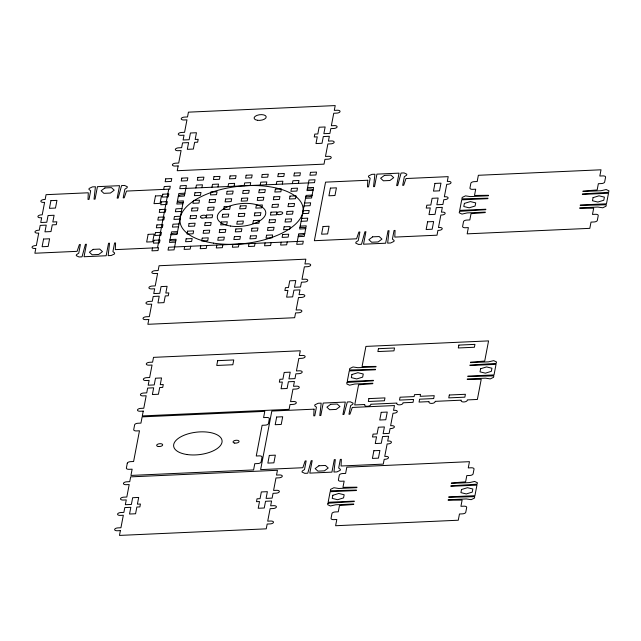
<?xml version="1.0" encoding="UTF-8"?>
<svg xmlns="http://www.w3.org/2000/svg" width="641" height="641" viewBox="0 0 641 641"><rect width="100%" height="100%" fill="white"/><g stroke="black" fill="none" stroke-linecap="round" stroke-linejoin="round"><path stroke-width="0.96" d="M152.502 247.955L151.949 250.839L157.982 250.567L158.535 247.69L115.3 249.629L115.58 242.955L114.571 242.995L112.92 251.641L114.659 252.987L114.475 253.948L111.181 255.519L108.169 255.655L109.547 243.219L108.545 243.268L106.158 255.751L84.035 256.737L86.423 244.261L85.421 244.301L82.032 256.833L79.011 256.961L76.271 255.663L76.455 254.701L78.739 253.171L80.389 244.533L79.388 244.574L77.096 251.336L34.878 253.235L35.8 248.436L34.79 248.476A3.045 1.418 -6.4 0 1 32.05 247.178A3.045 1.418 -6.4 0 1 35.343 245.599L36.345 245.551L38.732 233.076L37.731 233.124A3.045 1.418 -6.4 0 1 34.983 231.818A3.045 1.418 -6.4 0 1 38.276 230.239L39.285 230.199L40.199 225.392L46.232 225.127L44.95 231.842L50.984 231.577L52.266 224.855L56.288 224.67L56.833 221.794L52.818 221.978L54.1 215.256L48.067 215.528L46.785 222.243L40.752 222.515L41.665 217.716L40.663 217.764A3.045 1.418 -6.4 0 1 37.923 216.458A3.045 1.418 -6.4 0 1 41.216 214.879L42.218 214.839L44.606 202.356L43.596 202.404A3.045 1.418 -6.4 0 1 40.856 201.098A3.045 1.418 -6.4 0 1 44.149 199.519L45.158 199.479L46.072 194.68L88.29 192.781L88.009 199.455L89.019 199.415L90.669 190.778L88.931 189.424L89.115 188.462L92.408 186.892L95.429 186.755L94.043 199.191L95.052 199.143L97.44 186.667L119.555 185.674L117.167 198.149L118.176 198.109L121.566 185.586L124.578 185.449L127.319 186.755L127.134 187.709L124.851 189.239L123.2 197.885L124.202 197.837L126.493 191.074L169.729 189.135L170.282 186.251L164.248 186.523L163.695 189.399M157.526 247.73L168.727 189.175M184.672 246.513L184.119 249.397L190.153 249.125L190.706 246.248M195.866 187.957L196.418 185.081L202.452 184.808L201.899 187.693M200.761 245.791L200.208 248.676L206.242 248.404L206.787 245.527M211.955 187.236L212.508 184.36L218.533 184.087L217.988 186.972M216.842 245.07L216.289 247.955L222.323 247.682L222.876 244.806M228.036 186.515L228.589 183.638L234.622 183.366L234.069 186.251M232.931 244.349L232.379 247.234L238.412 246.961L238.957 244.085M244.125 185.794L244.678 182.917L250.703 182.645L250.158 185.529M249.012 243.628L248.46 246.513L254.493 246.24L255.046 243.364M260.206 185.073L260.759 182.196L266.792 181.924L266.239 184.8M265.102 242.907L264.549 245.791L270.582 245.519L271.135 242.635M276.295 184.352L276.848 181.475L282.873 181.203L282.328 184.079M281.183 242.186L280.63 245.07L286.663 244.798L287.216 241.913M292.376 183.63L292.929 180.754L298.962 180.482L298.41 183.358M184.896 193.213L178.863 193.478L176.844 204.038L182.877 203.766M307.544 187.709L313.577 187.436L311.558 197.997L305.525 198.269M184.624 194.648L181.603 194.784A3.045 1.418 -6.4 0 0 178.318 196.362L184.344 196.09L186.363 185.529L180.329 185.802L179.784 188.678L314.499 182.637L315.043 179.76L309.018 180.033L306.999 190.593L313.032 190.321A3.045 1.418 -6.4 0 0 310.284 189.015L307.271 189.151M183.15 202.332L180.137 202.468A3.045 1.418 -6.4 0 1 177.397 201.162L183.43 200.889L177.004 234.486L170.971 234.758A3.045 1.418 -6.4 0 1 174.264 233.18L177.277 233.052M305.805 196.827L308.818 196.691A3.045 1.418 -6.4 0 0 312.111 195.12L306.077 195.393L299.659 228.989L305.685 228.717A3.045 1.418 -6.4 0 0 302.945 227.411L299.932 227.547M181.964 208.573L175.93 208.838L175.378 211.722L181.411 211.45M304.611 203.069L310.645 202.796L310.092 205.681L304.058 205.945M180.49 216.249L174.456 216.522L173.911 219.398L179.945 219.126M303.145 210.745L309.178 210.48L308.625 213.357L302.592 213.629M179.023 223.925L172.99 224.198L172.445 227.082L178.47 226.81M301.671 218.429L307.704 218.156L307.159 221.041L301.126 221.305M177.557 231.609L171.524 231.882L169.504 242.434L175.538 242.17M300.204 226.105L306.238 225.84L304.219 236.393L298.185 236.665M175.81 240.728L172.798 240.864A3.045 1.418 -6.4 0 1 170.057 239.558L176.091 239.285L174.072 249.846L168.038 250.118L168.591 247.234L303.305 241.192L302.752 244.077L296.719 244.349L298.738 233.789L304.771 233.516A3.045 1.418 -6.4 0 1 301.478 235.095L298.466 235.223M314.05 409.166L313.77 415.841L314.779 415.793L316.43 407.155L314.691 405.801L314.875 404.848L318.168 403.269L321.181 403.133L319.803 415.568L320.812 415.52L323.192 403.045L345.315 402.051L342.927 414.535L343.929 414.487L347.326 401.963L350.339 401.827L353.079 403.133L352.895 404.094L350.611 405.625L348.96 414.262L349.962 414.214L352.254 407.452L394.471 405.561L393.558 410.36L394.56 410.312A3.045 1.418 -6.4 0 1 397.3 411.618A3.045 1.418 -6.4 0 1 394.007 413.189L393.005 413.237L390.617 425.712L391.627 425.672A3.045 1.418 -6.4 0 1 394.367 426.978A3.045 1.418 -6.4 0 1 391.074 428.549L390.073 428.597L389.151 433.396L383.118 433.669L384.408 426.946L378.374 427.218L377.084 433.933L373.062 434.117L372.517 436.994L376.539 436.817L375.249 443.532L381.283 443.268L382.565 436.545L388.598 436.273L387.685 441.072L388.686 441.032A3.045 1.418 -6.4 0 1 391.427 442.33A3.045 1.418 -6.4 0 1 388.142 443.909L387.132 443.957L384.744 456.432L385.754 456.392A3.045 1.418 -6.4 0 1 388.494 457.69A3.045 1.418 -6.4 0 1 385.201 459.268L384.199 459.317L383.278 464.116L341.06 466.007L341.341 459.333L340.331 459.381L338.68 468.018L340.419 469.364L340.235 470.326L336.942 471.904L333.929 472.032L335.307 459.605L334.298 459.645L331.918 472.129L309.795 473.122L312.183 460.639L311.181 460.687L307.784 473.21L304.771 473.346L302.031 472.04L302.215 471.079L304.499 469.549L306.15 460.911L305.148 460.951L302.856 467.722L260.631 469.613L271.824 411.057L314.05 409.166M367.782 180.249L367.501 186.924L368.511 186.884L370.161 178.238L368.423 176.892L368.607 175.93L371.9 174.352L374.921 174.224L373.535 186.651L374.544 186.611L376.924 174.128L399.047 173.142L396.659 185.618L397.668 185.57L401.058 173.046L404.07 172.91L406.811 174.216L406.626 175.177L404.343 176.708L402.692 185.345L403.694 185.305L405.985 178.535L448.203 176.644L447.29 181.443L448.291 181.395A3.045 1.418 -6.4 0 1 451.032 182.701A3.045 1.418 -6.4 0 1 447.747 184.279L446.737 184.32L444.349 196.803L445.359 196.755A3.045 1.418 -6.4 0 1 448.099 198.061A3.045 1.418 -6.4 0 1 444.806 199.639L443.804 199.68L442.883 204.479L436.85 204.751L438.14 198.029L432.106 198.301L430.816 205.024L426.802 205.2L426.249 208.085L430.271 207.9L428.981 214.623L435.015 214.35L436.305 207.628L442.33 207.364L441.417 212.163L442.418 212.115A3.045 1.418 -6.4 0 1 445.158 213.421A3.045 1.418 -6.4 0 1 441.873 214.999L440.864 215.039L438.476 227.523L439.486 227.475A3.045 1.418 -6.4 0 1 442.226 228.781A3.045 1.418 -6.4 0 1 438.933 230.351L437.931 230.399L437.01 235.199L394.792 237.09L395.072 230.415L394.063 230.464L392.412 239.101L394.151 240.455L393.967 241.409L390.673 242.987L387.661 243.123L389.039 230.688L388.037 230.736L385.65 243.211L363.527 244.205L365.915 231.73L364.913 231.77L361.516 244.293L358.503 244.429L355.763 243.123L355.947 242.162L358.231 240.639L359.881 231.994L358.88 232.042L356.588 238.805L314.362 240.704L325.556 182.14L367.782 180.249M43.572 239.045L42.106 246.721L48.139 246.456L49.605 238.773L43.572 239.045M50.911 200.649L49.445 208.325L55.479 208.053L56.945 200.377L50.911 200.649M148.127 234.358L146.661 242.034L152.686 241.761L154.161 234.085L148.127 234.358M155.467 195.962L154 203.638L160.034 203.365L161.5 195.689L155.467 195.962M153.968 240.279L153.423 243.155L159.449 242.891L160.002 240.006L153.968 240.279M155.434 232.603L154.89 235.479L160.923 235.207L161.468 232.33L155.434 232.603M156.909 224.919L156.356 227.803L162.389 227.531L162.942 224.646L156.909 224.919M158.375 217.243L157.822 220.119L163.856 219.847L164.408 216.97L158.375 217.243M159.841 209.559L159.288 212.443L165.322 212.171L165.875 209.295L159.841 209.559M161.308 201.883L160.763 204.759L166.796 204.495L167.341 201.611L161.308 201.883M162.782 194.199L162.229 197.083L168.263 196.811L168.815 193.935L162.782 194.199M165.715 178.847L165.162 181.724L171.195 181.451L171.748 178.575L165.715 178.847M148.792 319.498L147.871 324.298L294.652 317.72L295.573 312.92L298.586 312.784A3.045 1.418 -6.4 0 0 301.879 311.205A3.045 1.418 -6.4 0 0 299.139 309.899L296.118 310.036L298.506 297.56L301.518 297.424A3.045 1.418 -6.4 0 0 304.812 295.846A3.045 1.418 -6.4 0 0 302.071 294.54L299.059 294.676L299.972 289.876L293.939 290.149L292.657 296.871L286.623 297.136L287.913 290.421L284.892 290.557L285.445 287.673L288.458 287.537L289.748 280.822L295.781 280.55L294.491 287.272L300.525 287L301.446 282.2L304.459 282.064A3.045 1.418 -6.4 0 0 307.752 280.486A3.045 1.418 -6.4 0 0 305.012 279.188L301.991 279.324L304.379 266.84L307.392 266.704A3.045 1.418 -6.4 0 0 310.685 265.134A3.045 1.418 -6.4 0 0 307.944 263.828L304.932 263.964L305.845 259.164L159.072 265.743L158.151 270.542L155.138 270.678A3.045 1.418 -6.4 0 0 151.845 272.257A3.045 1.418 -6.4 0 0 154.585 273.555L157.598 273.427L155.218 285.902L152.197 286.038A3.045 1.418 -6.4 0 0 148.904 287.609A3.045 1.418 -6.4 0 0 151.645 288.915L154.665 288.779L153.744 293.578L159.777 293.314L161.067 286.591L167.093 286.319L165.811 293.041L168.823 292.905L168.279 295.781L165.258 295.918L163.976 302.64L157.942 302.913L159.224 296.19L153.199 296.463L152.278 301.262L149.265 301.398A3.045 1.418 -6.4 0 0 145.972 302.969A3.045 1.418 -6.4 0 0 148.712 304.275L151.725 304.138L149.345 316.622L146.324 316.758A3.045 1.418 -6.4 0 0 143.031 318.329A3.045 1.418 -6.4 0 0 145.779 319.635L148.792 319.498M178.158 165.915L177.237 170.714L324.017 164.136L324.931 159.337L327.952 159.2A3.045 1.418 -6.4 0 0 331.237 157.622A3.045 1.418 -6.4 0 0 328.496 156.316L325.484 156.452L327.872 143.977L330.884 143.84A3.045 1.418 -6.4 0 0 334.177 142.262A3.045 1.418 -6.4 0 0 331.437 140.956L328.416 141.092L329.338 136.293L323.304 136.565L322.022 143.288L315.989 143.56L317.271 136.837L314.258 136.974L314.811 134.089L317.824 133.953L319.106 127.239L325.139 126.966L323.857 133.689L329.891 133.416L330.804 128.617L333.825 128.48A3.045 1.418 -6.4 0 0 337.11 126.902A3.045 1.418 -6.4 0 0 334.37 125.604L331.357 125.74L333.745 113.257L336.757 113.12A3.045 1.418 -6.4 0 0 340.05 111.55A3.045 1.418 -6.4 0 0 337.31 110.244L334.29 110.38L335.211 105.581L188.43 112.159L187.517 116.958L184.496 117.095A3.045 1.418 -6.4 0 0 181.211 118.673A3.045 1.418 -6.4 0 0 183.951 119.971L186.964 119.843L184.576 132.318L181.563 132.455A3.045 1.418 -6.4 0 0 178.27 134.033A3.045 1.418 -6.4 0 0 181.01 135.331L184.031 135.195L183.11 139.994L189.143 139.73L190.425 133.007L196.458 132.735L195.176 139.458L198.189 139.321L197.636 142.198L194.624 142.334L193.342 149.057L187.308 149.329L188.59 142.606L182.557 142.879L181.643 147.678L178.623 147.815A3.045 1.418 -6.4 0 0 175.338 149.385A3.045 1.418 -6.4 0 0 178.078 150.691L181.091 150.555L178.703 163.038L175.69 163.175A3.045 1.418 -6.4 0 0 172.397 164.745A3.045 1.418 -6.4 0 0 175.137 166.051L178.158 165.915M127.295 463.219L126.373 468.018A3.045 1.418 -6.4 0 0 129.113 469.324L132.134 469.188L130.94 475.43L253.588 469.925L254.781 463.691L257.802 463.555A3.045 1.418 -6.4 0 0 261.087 461.977L262.009 457.177A3.045 1.418 -6.4 0 0 259.268 455.871L256.256 456.007L262.121 425.295L265.142 425.159A3.045 1.418 -6.4 0 0 268.435 423.581L269.348 418.781A3.045 1.418 -6.4 0 0 266.608 417.475L263.595 417.612L264.789 411.37L142.134 416.874L140.94 423.116L137.927 423.252A3.045 1.418 -6.4 0 0 134.634 424.823L133.721 429.622A3.045 1.418 -6.4 0 0 136.461 430.928L139.474 430.792L133.6 461.512L130.588 461.648A3.045 1.418 -6.4 0 0 127.295 463.219M181.804 178.126L181.251 181.002L187.284 180.73L187.837 177.853L181.804 178.126M120.388 530.62L119.474 535.419L266.247 528.841L267.169 524.042L270.181 523.905A3.045 1.418 -6.4 0 0 273.475 522.327A3.045 1.418 -6.4 0 0 270.734 521.029L267.714 521.157L270.101 508.682L273.122 508.545A3.045 1.418 -6.4 0 0 276.407 506.967A3.045 1.418 -6.4 0 0 273.667 505.669L270.654 505.805L271.568 501.006L265.542 501.27L264.252 507.993L258.219 508.265L259.509 501.542L256.488 501.679L257.041 498.802L260.054 498.666L261.344 491.943L267.377 491.671L266.087 498.394L272.121 498.121L273.042 493.322L276.055 493.185A3.045 1.418 -6.4 0 0 279.348 491.615A3.045 1.418 -6.4 0 0 276.608 490.309L273.587 490.445L275.975 477.962L278.995 477.825A3.045 1.418 -6.4 0 0 282.28 476.255A3.045 1.418 -6.4 0 0 279.54 474.949L276.527 475.085L277.441 470.286L130.668 476.864L129.746 481.663L126.734 481.8A3.045 1.418 -6.4 0 0 123.441 483.378A3.045 1.418 -6.4 0 0 126.181 484.684L129.194 484.548L126.814 497.023L123.793 497.16A3.045 1.418 -6.4 0 0 120.508 498.738A3.045 1.418 -6.4 0 0 123.248 500.044L126.261 499.908L125.34 504.707L131.373 504.435L132.663 497.712L138.688 497.44L137.406 504.163L140.427 504.026L139.874 506.911L136.854 507.047L135.571 513.762L129.538 514.034L130.828 507.311L124.795 507.584L123.873 512.383L120.861 512.52A3.045 1.418 -6.4 0 0 117.567 514.098A3.045 1.418 -6.4 0 0 120.308 515.396L123.328 515.26L120.941 527.743L117.92 527.88A3.045 1.418 -6.4 0 0 114.635 529.45A3.045 1.418 -6.4 0 0 117.375 530.756L120.388 530.62M143.239 411.113L142.318 415.913L289.099 409.335L290.012 404.535L293.033 404.399A3.045 1.418 -6.4 0 0 296.318 402.82A3.045 1.418 -6.4 0 0 293.578 401.522L290.565 401.651L292.953 389.175L295.966 389.039A3.045 1.418 -6.4 0 0 299.259 387.468A3.045 1.418 -6.4 0 0 296.519 386.162L293.498 386.299L294.419 381.499L288.386 381.764L287.104 388.486L281.07 388.758L282.352 382.036L279.34 382.172L279.893 379.296L282.905 379.16L284.187 372.437L290.221 372.165L288.939 378.887L294.972 378.615L295.886 373.815L298.906 373.679A3.045 1.418 -6.4 0 0 302.191 372.109A3.045 1.418 -6.4 0 0 299.451 370.802L296.438 370.939L298.826 358.455L301.839 358.319A3.045 1.418 -6.4 0 0 305.132 356.749A3.045 1.418 -6.4 0 0 302.392 355.443L299.371 355.579L300.292 350.779L153.511 357.358L152.598 362.157L149.577 362.293A3.045 1.418 -6.4 0 0 146.292 363.872A3.045 1.418 -6.4 0 0 149.032 365.178L152.045 365.041L149.657 377.517L146.645 377.653A3.045 1.418 -6.4 0 0 143.352 379.232A3.045 1.418 -6.4 0 0 146.092 380.538L149.113 380.401L148.191 385.201L154.225 384.929L155.507 378.206L161.54 377.942L160.258 384.656L163.271 384.52L162.718 387.404L159.705 387.541L158.423 394.255L152.39 394.527L153.672 387.805L147.638 388.077L146.725 392.877L143.704 393.013A3.045 1.418 -6.4 0 0 140.419 394.592A3.045 1.418 -6.4 0 0 143.159 395.89L146.172 395.761L143.784 408.237L140.772 408.373A3.045 1.418 -6.4 0 0 137.478 409.944A3.045 1.418 -6.4 0 0 140.219 411.25L143.239 411.113M186.138 238.837L185.594 241.713L191.619 241.449L192.172 238.564L186.138 238.837M187.613 231.161L187.06 234.037L193.093 233.765L193.638 230.888L187.613 231.161M189.079 223.477L188.526 226.361L194.56 226.089L195.112 223.204L189.079 223.477M190.545 215.801L189.992 218.677L196.026 218.405L196.579 215.528L190.545 215.801M192.012 208.117L191.467 211.001L197.492 210.729L198.045 207.844L192.012 208.117M193.486 200.441L192.933 203.317L198.966 203.045L199.511 200.168L193.486 200.441M194.952 192.757L194.399 195.641L200.433 195.369L200.986 192.492L194.952 192.757M197.885 177.405L197.34 180.281L203.365 180.009L203.918 177.132L197.885 177.405M202.227 238.115L201.675 240.992L207.708 240.728L208.261 237.843L202.227 238.115M203.694 230.44L203.141 233.316L209.174 233.044L209.727 230.167L203.694 230.44M205.16 222.756L204.615 225.632L210.641 225.368L211.193 222.483L205.16 222.756M206.634 215.08L206.082 217.956L212.115 217.684L212.66 214.807L206.634 215.08M208.101 207.396L207.548 210.28L213.581 210.008L214.134 207.123L208.101 207.396M209.567 199.72L209.014 202.596L215.047 202.324L215.6 199.447L209.567 199.72M211.033 192.036L210.488 194.92L216.514 194.648L217.067 191.771L211.033 192.036M213.974 176.676L213.421 179.56L219.454 179.288L220.007 176.411L213.974 176.676M218.309 237.394L217.764 240.271L223.789 240.006L224.342 237.122L218.309 237.394M219.783 229.71L219.23 232.595L225.263 232.322L225.808 229.446L219.783 229.71M221.249 222.034L220.696 224.911L226.73 224.646L227.283 221.762L221.249 222.034M222.715 214.358L222.163 217.235L228.196 216.962L228.749 214.086L222.715 214.358M224.182 206.674L223.637 209.559L229.662 209.286L230.215 206.402L224.182 206.674M225.656 198.998L225.103 201.875L231.137 201.603L231.681 198.726L225.656 198.998M227.122 191.314L226.569 194.199L232.603 193.927L233.156 191.05L227.122 191.314M230.055 175.954L229.51 178.839L235.535 178.567L236.088 175.69L230.055 175.954M234.398 236.673L233.845 239.55L239.878 239.285L240.431 236.401L234.398 236.673M235.864 228.989L235.311 231.874L241.345 231.601L241.897 228.725L235.864 228.989M237.33 221.313L236.785 224.19L242.811 223.925L243.364 221.041L237.33 221.313M238.805 213.637L238.252 216.514L244.285 216.241L244.83 213.365L238.805 213.637M240.271 205.953L239.718 208.838L245.751 208.565L246.304 205.681L240.271 205.953M241.737 198.277L241.184 201.154L247.218 200.881L247.771 198.005L241.737 198.277M243.203 190.593L242.659 193.478L248.684 193.205L249.237 190.329L243.203 190.593M246.144 175.233L245.591 178.118L251.625 177.845L252.177 174.969L246.144 175.233M217.668 360.667L216.746 365.466L232.835 364.745L233.757 359.946L217.668 360.667M250.479 235.952L249.934 238.829L255.967 238.556L256.512 235.68L250.479 235.952M251.953 228.268L251.4 231.153L257.434 230.88L257.978 228.004L251.953 228.268M253.419 220.592L252.866 223.469L258.9 223.204L259.453 220.32L253.419 220.592M254.886 212.916L254.333 215.793L260.366 215.52L260.919 212.644L254.886 212.916M256.352 205.232L255.807 208.117L261.832 207.844L262.385 204.96L256.352 205.232M257.826 197.556L257.273 200.433L263.307 200.16L263.852 197.284L257.826 197.556M259.293 189.872L258.74 192.757L264.773 192.484L265.326 189.608L259.293 189.872M262.225 174.512L261.68 177.397L267.706 177.124L268.259 174.248L262.225 174.512M266.568 235.231L266.015 238.107L272.048 237.835L272.601 234.959L266.568 235.231M268.034 227.547L267.481 230.431L273.515 230.159L274.068 227.283L268.034 227.547M269.5 219.871L268.956 222.748L274.989 222.483L275.534 219.599L269.5 219.871M270.975 212.195L270.422 215.072L276.455 214.799L277 211.923L270.975 212.195M272.441 204.511L271.888 207.396L277.922 207.123L278.474 204.239L272.441 204.511M273.907 196.835L273.354 199.712L279.388 199.439L279.941 196.563L273.907 196.835M275.374 189.151L274.829 192.036L280.854 191.763L281.407 188.879L275.374 189.151M278.314 173.791L277.761 176.676L283.795 176.403L284.348 173.527L278.314 173.791M282.649 234.51L282.104 237.386L288.138 237.114L288.682 234.237L282.649 234.51M284.123 226.826L283.57 229.71L289.604 229.438L290.157 226.561L284.123 226.826M285.59 219.15L285.037 222.026L291.07 221.762L291.623 218.877L285.59 219.15M287.056 211.466L286.503 214.35L292.536 214.078L293.089 211.201L287.056 211.466M288.522 203.79L287.977 206.666L294.011 206.402L294.556 203.518L288.522 203.79M289.996 196.114L289.444 198.99L295.477 198.718L296.022 195.842L289.996 196.114M291.463 188.43L290.91 191.314L296.943 191.042L297.496 188.158L291.463 188.43M294.395 173.07L293.85 175.954L299.876 175.682L300.429 172.806L294.395 173.07M310.484 172.349L309.932 175.233L315.965 174.961L316.518 172.084L310.484 172.349M269.324 455.422L267.85 463.106L273.883 462.834L275.35 455.15L269.324 455.422M276.664 417.027L275.197 424.703L281.223 424.438L282.697 416.754L276.664 417.027M323.056 226.513L321.582 234.189L327.615 233.917L329.081 226.241L323.056 226.513M330.395 188.109L328.929 195.793L334.955 195.521L336.429 187.845L330.395 188.109M347.061 382.461L346.781 383.903L349.521 385.209L354.737 384.023L372.83 383.214L372.741 383.695L358.575 384.8L354.721 404.96L364.769 404.511L364.681 404.984A3.045 1.418 -6.4 0 0 367.421 406.29A3.045 1.418 -6.4 0 0 370.714 404.719L370.802 404.239L396.939 403.069L396.851 403.542A3.045 1.418 -6.4 0 0 399.591 404.848A3.045 1.418 -6.4 0 0 402.885 403.277L402.973 402.796L413.028 402.34L413.581 399.463L399.503 400.096L400.056 397.212L414.126 396.587L414.495 394.664L420.528 394.391L420.159 396.314L434.237 395.681L433.685 398.566L419.615 399.191L419.062 402.075L429.117 401.619L429.021 402.099A3.045 1.418 -6.4 0 0 431.762 403.405A3.045 1.418 -6.4 0 0 435.055 401.835L435.143 401.354L461.288 400.176L461.191 400.657A3.045 1.418 -6.4 0 0 463.932 401.963A3.045 1.418 -6.4 0 0 467.225 400.393L467.313 399.912L477.369 399.455L481.223 379.304L467.241 379.456L467.329 378.975L485.429 378.158L490.269 378.895L493.562 377.325L493.834 375.882L467.794 376.571L467.882 376.091L494.019 374.921L496.038 364.36L469.901 365.53L469.989 365.058L496.222 363.399L496.503 361.965L493.754 360.659L488.546 361.845L470.454 362.654L470.542 362.173L484.708 361.067L488.562 340.9L365.915 346.404L362.061 366.564L376.043 366.412L375.955 366.892L357.854 367.702L353.015 366.973L349.722 368.543L349.449 369.985L375.49 369.296L375.402 369.769L349.265 370.947L347.246 381.507L373.382 380.329L373.286 380.81L347.061 382.461M351.941 374.512L351.34 377.629L356.7 378.935L362.662 377.124L363.255 373.999L357.894 372.693L351.941 374.512M327.96 503.233L327.679 504.675L330.419 505.981L335.636 504.796L353.728 503.986L353.64 504.467L339.474 505.573L338.28 511.814L335.259 511.951A3.045 1.418 -6.4 0 0 331.974 513.521L331.052 518.321A3.045 1.418 -6.4 0 0 333.793 519.627L336.805 519.49L335.62 525.732L458.267 520.228L459.461 513.994L462.473 513.858A3.045 1.418 -6.4 0 0 465.767 512.279L466.688 507.48A3.045 1.418 -6.4 0 0 463.94 506.174L460.927 506.31L462.121 500.076L448.139 500.228L448.227 499.748L466.327 498.938L471.167 499.668L474.46 498.097L474.733 496.655L448.684 497.344L448.78 496.863L474.917 495.693L476.936 485.133L450.799 486.311L450.887 485.83L477.12 484.171L477.393 482.737L474.652 481.431L469.444 482.617L451.352 483.426L451.44 482.945L465.606 481.84L466.8 475.598L469.813 475.462A3.045 1.418 -6.4 0 0 473.106 473.883L474.028 469.084A3.045 1.418 -6.4 0 0 471.287 467.778L468.267 467.914L469.46 461.672L346.813 467.177L345.619 473.419L342.598 473.547A3.045 1.418 -6.4 0 0 339.313 475.125L338.392 479.925A3.045 1.418 -6.4 0 0 341.132 481.231L344.153 481.095L342.959 487.336L356.941 487.184L356.845 487.665L338.752 488.474L333.905 487.745L330.62 489.315L330.339 490.758L356.388 490.069L356.3 490.541L330.155 491.719L328.136 502.28L354.281 501.102L354.185 501.583L327.96 503.233M332.839 495.285L332.238 498.402L337.599 499.708L343.56 497.897L344.153 494.772L338.793 493.466L332.839 495.285M368.887 398.614L368.343 401.49L384.424 400.769L384.977 397.893L368.887 398.614M378.43 348.696L377.886 351.572L393.967 350.851L394.519 347.975L378.43 348.696M373.879 450.735L372.405 458.411L378.438 458.147L379.905 450.463L373.879 450.735M381.219 412.339L379.744 420.015L385.778 419.743L387.252 412.067L381.219 412.339M427.611 221.818L426.137 229.502L432.17 229.23L433.637 221.554L427.611 221.818M434.951 183.422L433.484 191.106L439.51 190.834L440.984 183.158L434.951 183.422M459.509 211.354L459.236 212.788L461.977 214.094L467.185 212.908L485.285 212.099L485.189 212.58L471.023 213.693L469.829 219.927L466.816 220.063A3.045 1.418 -6.4 0 0 463.523 221.642L462.61 226.441A3.045 1.418 -6.4 0 0 465.35 227.739L468.363 227.611L467.169 233.845L589.824 228.348L591.01 222.106L594.031 221.97A3.045 1.418 -6.4 0 0 597.324 220.4L598.237 215.6A3.045 1.418 -6.4 0 0 595.497 214.294L592.484 214.431L593.678 208.189L579.688 208.341L579.784 207.86L597.877 207.051L602.724 207.788L606.017 206.21L606.29 204.767L580.241 205.465L580.337 204.984L606.474 203.806L608.493 193.253L582.357 194.423L582.445 193.943L608.678 192.292L608.95 190.85L606.21 189.544L601.002 190.73L582.901 191.539L582.998 191.066L597.164 189.952L598.357 183.711L601.37 183.574A3.045 1.418 -6.4 0 0 604.663 181.996L605.577 177.196A3.045 1.418 -6.4 0 0 602.836 175.898L599.824 176.027L601.018 169.793L478.362 175.289L477.176 181.531L474.156 181.667A3.045 1.418 -6.4 0 0 470.863 183.238L469.949 188.037A3.045 1.418 -6.4 0 0 472.689 189.343L475.702 189.207L474.508 195.449L488.49 195.305L488.402 195.777L470.31 196.595L465.462 195.858L462.169 197.436L461.897 198.87L487.945 198.181L487.849 198.662L461.712 199.832L459.693 210.392L485.83 209.222L485.742 209.703L459.509 211.354M464.388 203.397L463.796 206.514L469.156 207.82L475.109 206.009L475.71 202.893L470.35 201.586L464.388 203.397M449.317 395.008L448.764 397.885L464.853 397.164L465.398 394.287L449.317 395.008M458.86 345.09L458.307 347.967L474.396 347.246L474.941 344.369L458.86 345.09M480.622 368.735L480.029 371.86L485.389 373.166L491.343 371.347L491.943 368.23L486.583 366.924L480.622 368.735M461.52 489.516L460.919 492.633L466.287 493.939L472.241 492.128L472.834 489.003L467.473 487.697L461.52 489.516M593.077 197.628L592.476 200.745L597.837 202.051L603.798 200.24L604.391 197.124L599.031 195.817L593.077 197.628M104.924 187.933L101.142 190.778L103.89 193.334L110.428 193.045L114.21 190.193L111.454 187.637L104.924 187.933M93.177 249.365L89.395 252.217L92.144 254.773L98.682 254.477L102.464 251.633L99.716 249.077L93.177 249.365M384.408 175.402L380.618 178.246L383.374 180.802L389.904 180.506L393.694 177.661L390.938 175.105L384.408 175.402M372.661 236.833L368.879 239.686L371.628 242.234L378.158 241.945L381.948 239.093L379.192 236.545L372.661 236.833M330.676 404.311L326.886 407.163L329.642 409.719L336.172 409.423L339.954 406.578L337.206 404.022L330.676 404.311M318.93 465.751L315.14 468.595L317.896 471.151L324.426 470.855L328.216 468.01L325.46 465.454L318.93 465.751M213.557 243.139A61.881 28.765 -6.4 0 0 303.041 208.053A61.881 28.765 -6.4 0 0 208.037 193.622A61.881 28.765 -6.4 0 0 213.557 243.139M230.528 226.033A24.35 11.314 -6.4 0 0 265.735 212.227A24.35 11.314 -6.4 0 0 228.356 206.554A24.35 11.314 -6.4 0 0 230.528 226.033M257.418 120.284A6.09 2.828 -6.4 0 0 266.215 116.83A6.09 2.828 -6.4 0 0 256.873 115.412A6.09 2.828 -6.4 0 0 257.418 120.284M278.37 214.615A3.045 1.418 -6.4 0 0 282.769 212.884A3.045 1.418 -6.4 0 0 278.098 212.179A3.045 1.418 -6.4 0 0 278.37 214.615M201.963 218.036A3.045 1.418 -6.4 0 0 206.362 216.313A3.045 1.418 -6.4 0 0 201.691 215.6A3.045 1.418 -6.4 0 0 201.963 218.036M186.851 454.501A24.35 11.314 -6.4 0 0 222.058 440.688A24.35 11.314 -6.4 0 0 184.68 435.015A24.35 11.314 -6.4 0 0 186.851 454.501M158.287 446.505A3.045 1.418 -6.4 0 0 162.686 444.774A3.045 1.418 -6.4 0 0 158.015 444.069A3.045 1.418 -6.4 0 0 158.287 446.505M234.686 443.075A3.045 1.418 -6.4 0 0 239.093 441.353A3.045 1.418 -6.4 0 0 234.414 440.639A3.045 1.418 -6.4 0 0 234.686 443.075"/></g></svg>
